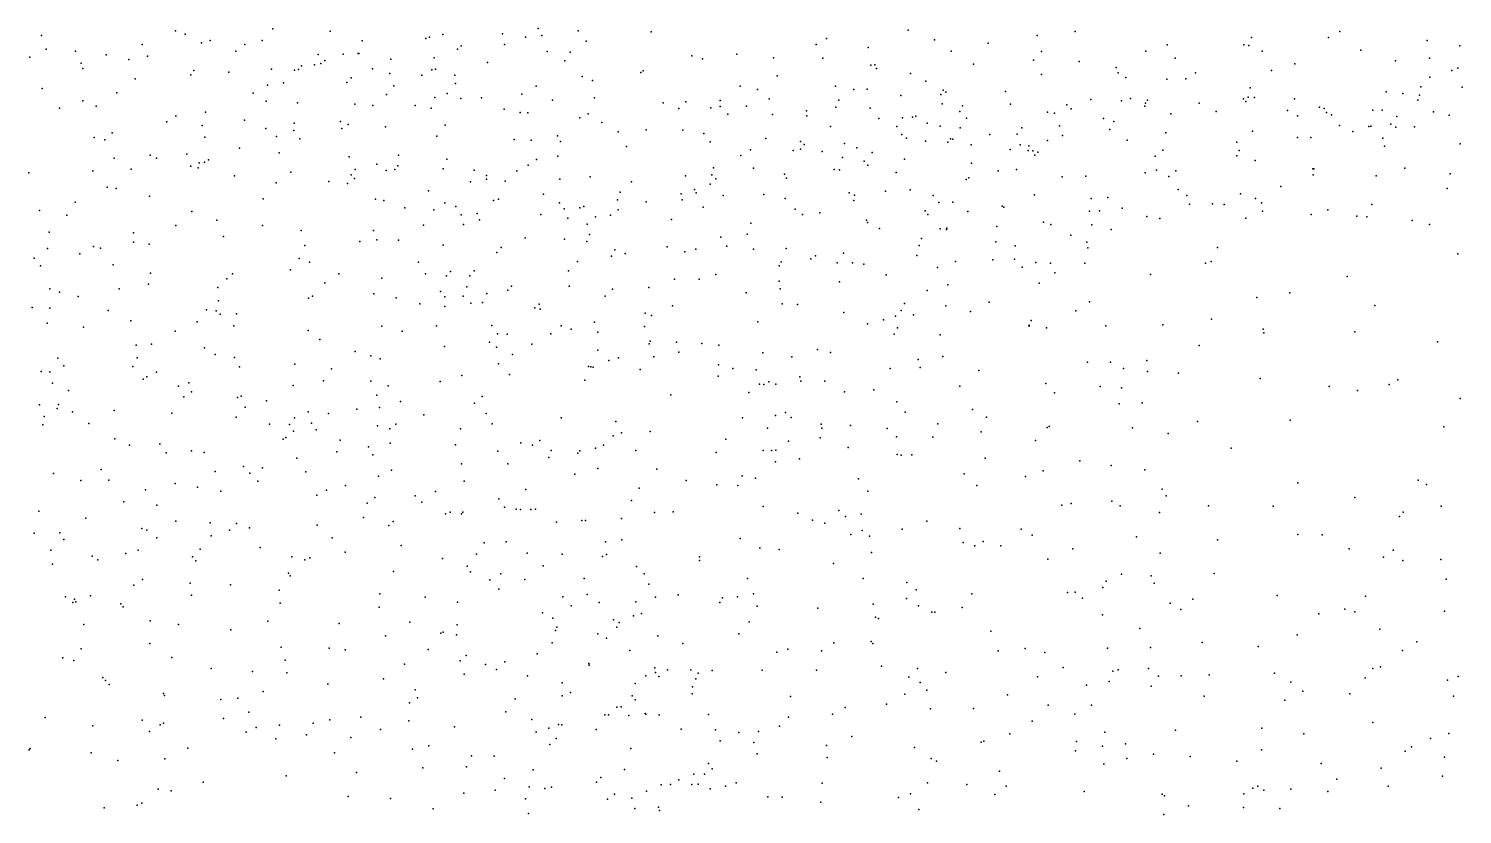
# Model space of a CAD drawing. Header units: metres. Extents: x -25 to 25, y -27.8 to 27.8.
# Drawn here: x -12.578 to -9.487, y 11.889 to 13.584 of the extents above; entities that cross this region are included whole.
import ezdxf

# ---------------------------------------------------------------- set-up
doc = ezdxf.new("R2010")
doc.units = ezdxf.units.M

msp = doc.modelspace()

# ---------------------------------------------------------------- linework, layer by layer
for p in [(-12.2615, 13.579, -6.2295), (-12.2407, 13.5718, -7.8863), (-12.0519, 13.5832, 15.4682), (-11.9278, 13.5785, 15.3034), (-11.5566, 13.5728, 10.8333), (-11.4797, 13.5839, 14.953), (-11.3931, 13.579, 10.791), (-11.2357, 13.5772, 10.9342), (-10.6815, 13.5809, 12.6112), (-10.3216, 13.578, 13.0701), (-9.7507, 13.5778, 4.4444), (-12.5502, 13.5692, -6.1342), (-12.3334, 13.5499, 2.8046), (-12.2055, 13.553, -11.3994), (-12.1871, 13.5585, -11.0044), (-12.1124, 13.5499, 3.0398), (-12.0747, 13.5586, -11.1245), (-11.8592, 13.558, -10.3479), (-11.7215, 13.563, -10.4745), (-11.714, 13.5654, 10.8897), (-11.6854, 13.5711, 3.8217), (-11.6456, 13.5472, -9.8535), (-11.5519, 13.5494, 4.0271), (-11.5072, 13.5658, -10.0223), (-11.4716, 13.5693, -10.2679), (-11.376, 13.5567, 4.1462), (-10.8799, 13.5497, 2.5239), (-10.858, 13.5627, 7.7219), (-10.7679, 13.5434, 11.7666), (-10.6252, 13.5598, 1.8347), (-10.509, 13.5528, 1.6372), (-10.4038, 13.5691, -14.3997), (-10.1235, 13.5488, 1.4132), (-9.9578, 13.5491, 11.6675), (-9.9474, 13.5479, 13.1676), (-9.9411, 13.5647, 5.3647), (-9.7751, 13.5649, 10.794), (-9.5623, 13.5586, 4.91), (-9.4919, 13.5466, 11.6778), (-12.5755, 13.5222, -6.3092), (-12.5402, 13.5398, 15.8881), (-12.4771, 13.5357, 2.888), (-12.4114, 13.5272, -11.5347), (-12.3624, 13.5177, -5.7598), (-12.3222, 13.5249, -9.0532), (-12.1318, 13.5354, -9.0465), (-11.9539, 13.5279, -11.0108), (-11.9393, 13.5152, 2.9426), (-11.8999, 13.529, -7.8826), (-11.8678, 13.5301, -10.5184), (-11.8659, 13.5306, 10.9331), (-11.7975, 13.5184, -10.8659), (-11.7037, 13.5209, 3.2551), (-11.6535, 13.5396, -8.6663), (-11.5887, 13.511, -10.8355), (-11.4602, 13.5347, 10.652), (-11.4221, 13.5147, -10.7298), (-11.4106, 13.5329, -10.47), (-11.1485, 13.5253, 4.2374), (-11.125, 13.5185, 11.0604), (-11.0514, 13.5287, 10.8067), (-10.9721, 13.5209, 2.6842), (-10.8657, 13.5204, 2.3711), (-10.5887, 13.5355, 12.7873), (-10.4115, 13.5156, -14.6707), (-10.3939, 13.5349, 12.9007), (-10.3129, 13.513, -13.9858), (-10.1692, 13.5352, 13.03), (-10.1056, 13.52, 11.5742), (-9.9182, 13.5354, 4.4004), (-9.7058, 13.5378, 13.299), (-9.6306, 13.5142, 1.3877), (-9.5572, 13.5203, 10.7009), (-12.4647, 13.5092, -6.4321), (-12.4614, 13.4978, 3.1992), (-12.2282, 13.4844, -6.4662), (-12.2223, 13.4937, 3.3364), (-12.1469, 13.4899, 2.655), (-12.0545, 13.4965, -5.9677), (-12.005, 13.4947, 2.7477), (-11.9967, 13.4961, -10.6635), (-11.9899, 13.5035, -10.019), (-11.9615, 13.5056, -11.286), (-11.948, 13.5085, 3.3999), (-11.8367, 13.4973, -11.1271), (-11.7991, 13.4873, -9.776), (-11.7303, 13.4834, -7.9849), (-11.7089, 13.4952, 3.9692), (-11.7006, 13.4968, -8.8404), (-11.6593, 13.4839, 3.079), (-11.3849, 13.4808, -9.908), (-11.2581, 13.4896, -10.6756), (-11.2532, 13.4928, 14.9694), (-10.9642, 13.4823, 10.6766), (-10.7625, 13.5049, 6.9282), (-10.7536, 13.5059, 4.1638), (-10.7499, 13.4979, 1.9516), (-10.6766, 13.4875, 11.9321), (-10.5405, 13.5071, 6.2346), (-10.3942, 13.4847, 5.8637), (-10.2328, 13.4998, 11.326), (-10.2288, 13.4886, 8.3792), (-10.062, 13.4889, 5.4335), (-9.8981, 13.4937, 11.8534), (-9.8479, 13.5077, -15.0905), (-9.5568, 13.4796, 0.9063), (-9.5096, 13.4939, -15.3026), (-9.4964, 13.4988, 8.6174), (-12.549, 13.4546, -7.8824), (-12.3485, 13.476, 15.9027), (-12.063, 13.4622, 3.5415), (-12.0288, 13.4674, -10.4306), (-11.8922, 13.4675, 3.7719), (-11.8831, 13.4775, -9.0125), (-11.7907, 13.4608, 10.7359), (-11.6576, 13.4658, 15.1696), (-11.4839, 13.46, -9.7591), (-11.3627, 13.4718, -10.874), (-11.0438, 13.46, 11.1801), (-11.0067, 13.4528, 14.9322), (-10.8382, 13.4601, 2.0823), (-10.7987, 13.4524, 7.8141), (-10.7698, 13.4533, 14.8057), (-10.6436, 13.4704, 12.1355), (-10.6064, 13.4516, 4.1677), (-10.4716, 13.4487, 12.6981), (-10.212, 13.4784, 12.8364), (-10.1241, 13.4751, 14.7693), (-10.0826, 13.4757, 11.742), (-9.9445, 13.4563, 12.9978), (-9.5765, 13.4586, 4.7752), (-9.4867, 13.4576, 0.6331), (-12.4614, 13.4283, -10.7786), (-12.3882, 13.4452, 3.366), (-12.0942, 13.4447, -10.2194), (-12.0662, 13.4275, -9.8891), (-11.9985, 13.4236, -11.5611), (-11.875, 13.4208, -11.4678), (-11.8362, 13.4183, 2.6562), (-11.8068, 13.4422, 15.4064), (-11.7449, 13.4181, -11.3561), (-11.7024, 13.4357, 2.9184), (-11.6757, 13.4438, -11.1452), (-11.6464, 13.4335, -9.6718), (-11.6015, 13.4344, 10.5382), (-11.5148, 13.4427, 4.2192), (-11.4488, 13.4294, 2.9781), (-11.3583, 13.4347, 10.4377), (-11.2097, 13.4238, -10.0898), (-11.1611, 13.4262, 2.7897), (-11.0873, 13.4289, -10.5474), (-10.9814, 13.4327, 2.2571), (-10.831, 13.4297, 10.8244), (-10.6973, 13.44, 8.0043), (-10.6114, 13.4419, 6.4942), (-10.6086, 13.4221, 1.4935), (-10.6007, 13.4467, 12.5806), (-10.5648, 13.4178, 14.7842), (-10.4611, 13.4208, 1.3047), (-10.3392, 13.4196, 11.1585), (-10.2875, 13.4309, 11.5076), (-10.2213, 13.4286, 12.687), (-10.2023, 13.4332, -13.7733), (-10.1696, 13.4232, 4.3429), (-10.1653, 13.4299, -15.042), (-10.054, 13.4229, 12.6929), (-9.9584, 13.4322, 10.6776), (-9.9536, 13.4265, 12.8374), (-9.9482, 13.4363, 5.2382), (-9.9351, 13.4354, 12.0502), (-9.8486, 13.4327, 8.561), (-9.6511, 13.4473, 12.0908), (-9.615, 13.444, -13.496), (-9.5828, 13.43, 12.2299), (-9.5793, 13.4405, 14.6114), (-12.5119, 13.4127, 10.9996), (-12.4324, 13.4166, -7.7884), (-12.2606, 13.3961, -11.7308), (-12.1972, 13.4037, 15.9042), (-12.1129, 13.3867, 3.7767), (-11.7101, 13.4122, 2.7539), (-11.5527, 13.4101, -8.6842), (-11.5185, 13.403, -11.2327), (-11.5019, 13.4023, -8.4987), (-11.39, 13.3914, 15.1014), (-11.3716, 13.4003, -11.1575), (-11.1763, 13.4115, 4.3884), (-11.1069, 13.4131, 2.4492), (-11.0872, 13.4163, 10.3765), (-11.0708, 13.3992, -10.3531), (-11.0306, 13.417, -10.7984), (-10.9742, 13.399, 11.3375), (-10.901, 13.407, 4.359), (-10.9, 13.3961, 10.3655), (-10.8373, 13.4145, 7.2532), (-10.7637, 13.4127, 1.7025), (-10.745, 13.39, 1.0207), (-10.6938, 13.3918, 6.7483), (-10.6723, 13.3928, 10.6273), (-10.6653, 13.3949, 1.2532), (-10.5704, 13.4049, 0.8917), (-10.5559, 13.3911, 12.3409), (-10.3814, 13.4039, 1.0594), (-10.3661, 13.4014, 11.3453), (-10.3301, 13.4113, 1.2128), (-10.2608, 13.3902, 12.52), (-10.1712, 13.4169, 1.2121), (-10.115, 13.4004, 12.1437), (-10.0178, 13.4049, 12.3157), (-9.8634, 13.4071, 12.4205), (-9.8424, 13.3959, 12.6234), (-9.7945, 13.4143, 1.2714), (-9.7847, 13.4117, 10.5534), (-9.7797, 13.4034, 13.062), (-9.7687, 13.398, 4.9522), (-9.6795, 13.4084, 12.4137), (-9.6598, 13.4078, 1.145), (-9.6279, 13.3948, 10.4241), (-9.5492, 13.4045, 13.3301), (-9.5148, 13.3974, 12.4631), (-12.3978, 13.3589, -10.6478), (-12.2804, 13.3833, 3.6175), (-12.2041, 13.3748, -10.3859), (-12.0666, 13.3689, -11.7086), (-12.0066, 13.364, -9.7002), (-12.0057, 13.3802, -5.7558), (-11.9058, 13.384, -5.908), (-11.9029, 13.3689, 2.4861), (-11.8889, 13.3772, -7.7455), (-11.8089, 13.3724, 15.6002), (-11.6801, 13.3757, 4.1874), (-11.342, 13.3812, 2.7836), (-11.307, 13.3613, 2.4945), (-11.2466, 13.3657, 2.1392), (-11.1678, 13.365, -11.1625), (-11.1226, 13.3578, 1.9428), (-10.8488, 13.3728, 0.8857), (-10.7058, 13.3726, 10.9501), (-10.695, 13.3554, 11.7753), (-10.6406, 13.38, -14.3435), (-10.6128, 13.3733, 10.7938), (-10.5692, 13.3701, 6.1701), (-10.5055, 13.3559, 11.0479), (-10.4466, 13.3567, 4.3228), (-10.4364, 13.37, 0.747), (-10.3556, 13.3744, 14.8012), (-10.2465, 13.3666, 12.3153), (-10.2382, 13.3837, 11.977), (-10.1257, 13.359, 0.9706), (-9.939, 13.3626, -13.5721), (-9.7516, 13.3752, 8.6989), (-9.7226, 13.3621, 4.7637), (-9.6886, 13.3732, 10.14), (-9.684, 13.3737, 12.6594), (-9.6408, 13.3781, -15.5355), (-9.63, 13.3716, 0.6198), (-9.5895, 13.3722, 8.7774), (-12.4369, 13.3495, -5.5153), (-12.4141, 13.3444, -9.2538), (-12.1986, 13.3497, -10.1405), (-12.1235, 13.3259, -7.6546), (-12.044, 13.3513, 3.9523), (-11.9935, 13.3465, 10.7597), (-11.6981, 13.3518, 2.5304), (-11.531, 13.3446, 15.2353), (-11.4944, 13.3435, -8.177), (-11.438, 13.3529, 10.3063), (-11.4316, 13.3402, 4.4138), (-11.2894, 13.3297, -9.7276), (-11.1085, 13.3397, 10.2362), (-10.9888, 13.3468, 1.7698), (-10.9139, 13.3405, 1.6314), (-10.9061, 13.3338, 1.2638), (-10.8192, 13.3364, 10.2461), (-10.7926, 13.3271, 11.611), (-10.6853, 13.3476, -14.0457), (-10.644, 13.3409, 0.6304), (-10.5961, 13.3389, 4.3765), (-10.5905, 13.346, 10.4228), (-10.5852, 13.3456, 8.1375), (-10.5457, 13.3331, -14.8211), (-10.4402, 13.333, 11.6934), (-10.4216, 13.331, 12.2832), (-10.3809, 13.3427, -14.9954), (-10.3487, 13.3537, 11.8393), (-10.2093, 13.3435, 0.8167), (-9.9733, 13.3388, -15.3697), (-9.8423, 13.349, 10.1631), (-9.8133, 13.3493, 1.0021), (-9.6584, 13.3474, 9.9641), (-9.6546, 13.3308, 12.8904), (-9.4914, 13.3358, 9.9141), (-12.3935, 13.3049, 16.0528), (-12.3161, 13.311, 3.7551), (-12.3028, 13.3049, -11.8546), (-12.2372, 13.3134, -6.666), (-12.2105, 13.2942, 3.8928), (-12.1993, 13.2959, 2.2917), (-12.1903, 13.3009, 10.8517), (-12.0378, 13.3158, -6.5688), (-11.8873, 13.3072, -11.7532), (-11.7806, 13.3108, -9.0499), (-11.6765, 13.3021, 15.5478), (-11.4829, 13.3019, -11.5397), (-11.4371, 13.3086, 2.2403), (-11.0423, 13.3101, -13.5732), (-11.0215, 13.3223, -10.1457), (-10.9299, 13.3212, 4.5454), (-10.9141, 13.3239, 1.4338), (-10.867, 13.3193, 11.2432), (-10.8232, 13.3062, -13.878), (-10.7763, 13.298, 14.9369), (-10.7595, 13.317, -10.885), (-10.6898, 13.3024, 11.1433), (-10.545, 13.2935, 11.9298), (-10.4617, 13.323, 11.5245), (-10.4232, 13.3211, 12.0456), (-10.4128, 13.3203, 8.2796), (-10.4087, 13.3107, 10.6452), (-10.4024, 13.3173, 5.8054), (-10.1494, 13.3089, 8.4352), (-10.1322, 13.3217, 4.4851), (-9.9726, 13.3098, 10.0634), (-9.9677, 13.3213, 10.3614), (-9.9331, 13.2993, 0.8051), (-12.5782, 13.2728, 2.2126), (-12.44, 13.2773, -6.6962), (-12.3575, 13.2806, 10.8839), (-12.2286, 13.2874, -9.8862), (-12.2128, 13.2834, -5.4823), (-12.134, 13.2666, -11.8744), (-12.0126, 13.2745, 2.3034), (-11.8829, 13.2687, 15.8333), (-11.8745, 13.2803, 10.5531), (-11.8274, 13.2915, 4.2049), (-11.8073, 13.2777, 2.3391), (-11.7883, 13.2801, -6.2481), (-11.7819, 13.2884, -9.5124), (-11.6847, 13.2819, 4.3207), (-11.6174, 13.2786, -7.8899), (-11.5909, 13.2674, -11.6802), (-11.5256, 13.2775, -8.0138), (-11.5014, 13.2892, -9.5355), (-11.3673, 13.2644, 15.2162), (-11.1615, 13.2664, 1.6798), (-11.1049, 13.2686, 1.2139), (-11.1014, 13.2837, 1.0247), (-11.0151, 13.2831, -11.2288), (-10.9484, 13.2702, 15.0423), (-10.8411, 13.2799, 7.7438), (-10.8297, 13.2795, -11.096), (-10.7685, 13.2893, -10.4341), (-10.7077, 13.2736, -13.6096), (-10.4879, 13.2773, 0.5465), (-10.4478, 13.2804, -13.6544), (-10.3497, 13.2643, 4.4748), (-10.2985, 13.2654, 10.3677), (-10.1705, 13.2729, 10.498), (-10.1465, 13.2787, 5.4309), (-10.1197, 13.2651, 14.8191), (-10.1046, 13.2776, 10.2835), (-9.8089, 13.2816, 8.8706), (-9.8086, 13.2688, 9.7896), (-9.8069, 13.2817, 0.6114), (-9.6728, 13.2668, -13.3447), (-9.6106, 13.2829, 8.9771), (-9.5131, 13.2708, 14.576), (-12.4089, 13.242, -10.5067), (-12.3895, 13.2393, -5.3971), (-12.0443, 13.2512, 15.973), (-11.9306, 13.2544, -5.6485), (-11.8908, 13.2498, -7.6571), (-11.8753, 13.2608, -6.4846), (-11.7158, 13.2342, 15.7181), (-11.6257, 13.2534, 2.2338), (-11.5908, 13.2591, 10.2392), (-11.5509, 13.2549, 15.433), (-11.4329, 13.2593, 10.1472), (-11.2781, 13.2536, -13.5198), (-11.1423, 13.2368, 1.4045), (-11.109, 13.2484, 15.1358), (-11.0961, 13.2601, -13.8856), (-10.9437, 13.2612, 10.1071), (-10.7307, 13.2331, 11.3295), (-10.6771, 13.236, 10.0854), (-10.5566, 13.2589, 6.0591), (-10.5511, 13.2621, 11.3975), (-10.0994, 13.2372, 9.8624), (-9.878, 13.2438, 4.9377), (-9.5192, 13.2388, 9.7194), (-12.4783, 13.2096, -9.4975), (-12.3179, 13.2229, -10.0716), (-12.0728, 13.2167, 4.1298), (-11.83, 13.2165, 10.4016), (-11.8125, 13.2135, -11.8662), (-11.6811, 13.208, -9.4124), (-11.5762, 13.2135, 4.485), (-11.565, 13.2159, 2.0612), (-11.4677, 13.2268, -8.7042), (-11.4338, 13.208, -11.7072), (-11.3082, 13.2146, 1.7064), (-11.3028, 13.2309, -9.5897), (-11.247, 13.2104, -11.5344), (-11.1715, 13.2277, -9.7275), (-11.1692, 13.215, 10.0319), (-11.1387, 13.2299, -11.3937), (-11.0804, 13.2241, -9.857), (-10.9926, 13.2259, -13.3417), (-10.947, 13.2176, 0.5879), (-10.8086, 13.2295, 0.5149), (-10.7989, 13.2131, 7.1031), (-10.7971, 13.2248, 4.6785), (-10.6276, 13.2238, -10.9343), (-10.6157, 13.2087, 11.5298), (-10.5855, 13.21, -10.545), (-10.4789, 13.2009, 4.6148), (-10.4091, 13.2257, 10.0833), (-10.287, 13.2173, 9.9326), (-10.2512, 13.2197, 8.3586), (-10.0808, 13.2239, 5.2902), (-10.075, 13.2056, 0.5072), (-10.0257, 13.2063, 8.7787), (-10.0002, 13.205, 9.0931), (-9.9651, 13.2277, 5.1005), (-9.9329, 13.2178, 14.7989), (-9.9196, 13.2084, 9.6656), (-9.682, 13.2049, 9.6137), (-12.5548, 13.1914, 16.1265), (-12.4957, 13.1819, 2.1024), (-12.2266, 13.1897, -9.3668), (-12.1722, 13.1711, 16.1045), (-11.7669, 13.1977, 10.2544), (-11.7044, 13.1935, -6.133), (-11.6571, 13.2006, 10.0543), (-11.6453, 13.182, -8.9989), (-11.6114, 13.1852, 9.7529), (-11.6064, 13.1719, -11.873), (-11.4735, 13.1832, 1.7874), (-11.4232, 13.1951, -8.1212), (-11.4156, 13.1751, 1.1304), (-11.3899, 13.1974, -13.7957), (-11.3808, 13.2005, 9.9827), (-11.356, 13.1778, 0.9672), (-11.3236, 13.1817, 1.4814), (-11.3069, 13.1932, 1.2877), (-11.192, 13.1724, 9.8551), (-11.1235, 13.1987, 0.7041), (-10.9256, 13.1943, -10.0505), (-10.9096, 13.1828, -14.2672), (-10.8718, 13.1867, 7.4179), (-10.7717, 13.1708, 7.9924), (-10.6448, 13.1913, 4.7145), (-10.639, 13.1832, 8.1384), (-10.5533, 13.1898, 0.425), (-10.4751, 13.1987, 9.9006), (-10.2907, 13.1906, 0.4476), (-10.269, 13.191, 9.7192), (-10.2203, 13.1968, 4.5938), (-10.1671, 13.1791, 8.5248), (-10.1391, 13.1741, 9.2754), (-9.9535, 13.1755, 0.4092), (-9.9175, 13.1906, 9.2749), (-9.8126, 13.1834, 0.337), (-9.7765, 13.193, -15.7055), (-9.714, 13.1795, 9.3425), (-9.6923, 13.1782, 14.7042), (-9.5949, 13.1701, 0.1692), (-12.5339, 13.1449, -6.7609), (-12.352, 13.1433, -9.85), (-12.2608, 13.1594, -7.5884), (-12.0741, 13.1595, -9.4534), (-11.9907, 13.1487, -6.6804), (-11.8345, 13.1486, -9.2066), (-11.727, 13.16, -5.84), (-11.6404, 13.1614, -7.7905), (-11.3737, 13.162, -8.2849), (-11.3686, 13.1398, -8.515), (-11.0292, 13.1404, 9.6395), (-11.0209, 13.1644, 9.8553), (-10.7693, 13.1658, -11.2435), (-10.7433, 13.1532, 6.8875), (-10.6128, 13.1525, 9.6421), (-10.5989, 13.151, -10.3315), (-10.5983, 13.1533, -11.0802), (-10.4902, 13.1571, 8.2774), (-10.3902, 13.1664, 9.6142), (-10.3743, 13.1616, -15.215), (-10.2855, 13.1606, 9.4929), (-10.2437, 13.1505, 8.9824), (-9.5575, 13.1613, 9.3998), (-12.5378, 13.1096, -10.407), (-12.4383, 13.1141, -9.7059), (-12.4231, 13.1104, -7.6279), (-12.3525, 13.1234, 4.0973), (-12.3184, 13.1189, 10.6949), (-12.1579, 13.1358, -5.3834), (-11.9828, 13.1162, 9.9404), (-11.864, 13.1249, 9.6306), (-11.8271, 13.1287, 15.9471), (-11.7805, 13.1279, -6.4816), (-11.6844, 13.1167, 1.8521), (-11.5595, 13.1119, 15.6647), (-11.5078, 13.1325, 1.2827), (-11.4228, 13.13, 0.8228), (-11.3748, 13.1246, 9.4887), (-11.2012, 13.1135, -14.1484), (-11.1399, 13.1083, -9.6152), (-11.0855, 13.1342, 4.8306), (-11.0724, 13.1151, 9.4557), (-11.0153, 13.1086, -13.118), (-10.9451, 13.11, 15.1458), (-10.6577, 13.1165, 9.4407), (-10.6531, 13.1315, -13.3073), (-10.4926, 13.1241, 9.4151), (-10.4509, 13.1153, -10.8285), (-10.3307, 13.1387, 9.2608), (-10.2967, 13.1235, 5.5909), (-10.2945, 13.1114, 8.7951), (-10.0146, 13.112, 4.7428), (-12.5664, 13.0888, 3.8712), (-12.468, 13.0982, -10.0003), (-11.9949, 13.0879, 2.0226), (-11.9724, 13.08, 10.3161), (-11.7375, 13.0802, 9.4446), (-11.5689, 13.1011, 1.638), (-11.3945, 13.082, 4.8075), (-11.3216, 13.0929, -11.8679), (-11.3142, 13.1069, 15.3076), (-11.2921, 13.0986, 0.6535), (-11.1631, 13.1024, -11.6996), (-10.9553, 13.0809, -14.5486), (-10.8913, 13.0877, 4.8962), (-10.8815, 13.0938, 7.8718), (-10.8351, 13.0787, -14.8293), (-10.8211, 13.0999, 0.3833), (-10.8018, 13.0785, -11.392), (-10.6627, 13.0945, 0.3497), (-10.5796, 13.0814, 9.2665), (-10.4994, 13.0852, 14.9756), (-10.4524, 13.0868, 4.7998), (-10.4061, 13.0798, 8.9185), (-10.3749, 13.0779, 8.4355), (-10.3006, 13.0781, 8.6379), (-10.0408, 13.0783, 5.1178), (-10.0281, 13.082, 14.83), (-9.4965, 13.098, -15.8421), (-12.5524, 13.0724, -9.8359), (-12.3963, 13.0743, -5.2813), (-12.3156, 13.0567, -12.0668), (-12.1384, 13.0549, -6.8049), (-12.0134, 13.0636, 10.1655), (-11.9092, 13.0554, 9.4998), (-11.7227, 13.0551, -12.0739), (-11.6775, 13.0506, 1.1698), (-11.6688, 13.0599, -9.1737), (-11.6269, 13.0511, -13.4881), (-11.6174, 13.0613, -6.1893), (-11.4144, 13.0615, 9.3521), (-11.0967, 13.054, 15.2199), (-10.9602, 13.072, 9.3408), (-10.7773, 13.0763, 15.077), (-10.7294, 13.0533, 9.2371), (-10.6184, 13.0685, -11.2458), (-10.4362, 13.0692, 0.3208), (-10.3652, 13.0573, 5.7203), (-10.159, 13.0534, 5.3558), (-9.7352, 13.0494, 0.0618), (-12.5323, 13.023, 16.2456), (-12.5116, 13.0159, -12.0876), (-12.383, 13.0229, 4.2931), (-12.3201, 13.0325, 1.9979), (-12.1703, 13.0254, 16.2395), (-12.1507, 13.0446, 4.3669), (-11.9393, 13.0359, -7.5681), (-11.8169, 13.0456, -5.5634), (-11.6903, 13.0171, 0.9353), (-11.6332, 13.0272, -5.8586), (-11.5446, 13.02, 4.7917), (-11.5368, 13.0285, -8.94), (-11.4128, 13.0283, 15.5447), (-11.3193, 13.0217, -8.3433), (-11.2409, 13.0257, 4.9267), (-11.1855, 13.0434, 0.5296), (-11.1323, 13.0435, 9.29), (-10.9601, 13.0392, -9.7655), (-10.958, 13.023, 7.6083), (-10.83, 13.0378, 7.1451), (-10.641, 13.0195, 6.3946), (-10.5962, 13.0313, 6.1949), (-10.3991, 13.0352, -10.9656), (-12.4716, 13.0061, 1.9173), (-12.1689, 12.9971, 1.9702), (-11.9746, 13.0025, -6.7589), (-11.9663, 13.007, -5.4106), (-11.8342, 13.012, 1.7816), (-11.7856, 13.0033, -7.629), (-11.735, 12.9906, 9.3125), (-11.6805, 13.0057, 4.6884), (-11.6805, 12.9843, -5.7144), (-11.6415, 13.007, -13.8243), (-11.6248, 12.9921, -7.7361), (-11.5995, 12.9931, 15.8767), (-11.5901, 13.0129, 0.7855), (-11.4771, 12.9894, -12.1268), (-11.3353, 13.0067, -8.1696), (-11.1898, 12.9858, -9.4508), (-11.0311, 13.0142, 4.9805), (-10.9532, 12.9901, 7.447), (-10.9205, 12.9888, 9.1345), (-10.6899, 12.9913, 9.0541), (-10.6006, 12.9861, -15.2076), (-10.5068, 12.9938, 8.8063), (-10.2907, 12.9944, 0.2441), (-9.9296, 13.0038, 0.1057), (-9.8587, 13.0141, 14.7789), (-9.6754, 12.9865, 14.672), (-12.5705, 12.9828, 4.1882), (-12.5329, 12.981, 4.3787), (-12.4065, 12.976, 4.527), (-12.3581, 12.9534, -7.5694), (-12.195, 12.9771, 9.7859), (-12.1737, 12.9753, 4.5092), (-12.1651, 12.9683, 9.6242), (-12.1298, 12.9686, 10.247), (-11.4867, 12.982, -13.1401), (-11.4752, 12.9792, 15.7076), (-11.2491, 12.9703, 9.1581), (-11.235, 12.9651, -11.9897), (-10.8203, 12.972, 8.1108), (-10.7351, 12.9561, -9.9527), (-10.7091, 12.9636, 6.7325), (-10.697, 12.9762, -13.1126), (-10.6705, 12.9664, 8.2897), (-10.5475, 12.9736, 6.0448), (-10.4167, 12.9547, 4.9333), (-10.32, 12.9754, -10.5225), (-10.0273, 12.9573, 4.9953), (-12.538, 12.9489, 4.6632), (-12.4598, 12.9403, -6.8788), (-12.2625, 12.9317, -12.1469), (-12.2147, 12.9516, 10.4055), (-12.1358, 12.9432, -5.2903), (-11.9754, 12.9329, 16.2437), (-11.8168, 12.9419, 1.1513), (-11.7725, 12.9315, 16.1081), (-11.699, 12.943, -6.5479), (-11.5792, 12.9435, -9.0666), (-11.5669, 12.9254, 0.6223), (-11.5461, 12.9252, -6.0651), (-11.4523, 12.9254, -12.387), (-11.4296, 12.943, -8.8143), (-11.4086, 12.936, -14.1621), (-11.3584, 12.9506, 0.5468), (-11.3508, 12.9293, -12.8092), (-11.2506, 12.9413, -12.6413), (-11.0061, 12.9519, -14.7552), (-10.7694, 12.9474, 6.9206), (-10.7121, 12.9252, 5.0262), (-10.7049, 12.9384, -11.4531), (-10.6128, 12.9235, 15.1067), (-10.421, 12.9445, -10.2655), (-10.4208, 12.9421, 5.835), (-10.3833, 12.9388, -15.425), (-10.2557, 12.9426, 14.995), (-10.1324, 12.9453, 5.2318), (-9.9164, 12.9354, -15.8193), (-9.9146, 12.9281, -13.2811), (-9.7183, 12.9303, -0.06), (-12.3465, 12.9016, 16.3796), (-12.3134, 12.9037, 9.8737), (-12.1992, 12.8954, 4.7173), (-11.95, 12.9135, 4.6202), (-11.6813, 12.8981, 4.8007), (-11.5842, 12.9074, -12.7826), (-11.5692, 12.8972, -6.3597), (-11.4934, 12.9031, -9.2093), (-11.2404, 12.9044, -12.3569), (-11.2379, 12.9097, -12.1457), (-11.1815, 12.9075, -12.7775), (-11.1263, 12.905, 5.0426), (-11.0897, 12.901, 8.9956), (-10.8775, 12.8919, -15.0571), (-10.054, 12.9006, 0.0797), (-9.5403, 12.9086, -13.0956), (-12.5152, 12.8733, -7.6472), (-12.3445, 12.8737, 9.7141), (-12.176, 12.8814, -6.901), (-12.1342, 12.875, 9.3569), (-11.8739, 12.8875, -12.2348), (-11.8404, 12.8784, 0.872), (-11.8199, 12.8717, -6.7378), (-11.5652, 12.8609, 15.9712), (-11.5352, 12.881, 4.9245), (-11.3508, 12.8906, 9.041), (-11.327, 12.8682, -9.2689), (-11.3063, 12.8742, -8.4643), (-11.2298, 12.876, -14.409), (-11.1759, 12.8858, 0.396), (-10.9954, 12.885, 0.3342), (-10.9325, 12.8763, 8.9088), (-10.8494, 12.8856, -9.7461), (-10.66, 12.8705, 8.6071), (-10.607, 12.8769, 6.3435), (-10.295, 12.8645, -10.391), (-10.2453, 12.8646, -10.8137), (-10.1668, 12.8679, -15.6846), (-12.5512, 12.8447, 5.2505), (-12.5329, 12.8435, 5.6995), (-12.5026, 12.8569, 4.9791), (-12.3538, 12.8553, 10.0211), (-12.3236, 12.8332, 10.309), (-12.3026, 12.843, 5.6296), (-12.1233, 12.8548, 1.7622), (-12.004, 12.8606, 9.2411), (-11.9252, 12.8503, 1.0705), (-11.644, 12.8358, -12.9645), (-11.541, 12.8382, -5.92), (-11.371, 12.8554, -12.9688), (-11.3657, 12.8544, 5.0173), (-11.3609, 12.8541, -8.7011), (-11.2594, 12.8489, 15.4102), (-11.0912, 12.8344, -12.346), (-11.0904, 12.8591, -9.4194), (-11.0598, 12.8506, -11.9424), (-11.0098, 12.8483, 7.525), (-10.9151, 12.8327, 7.175), (-10.7205, 12.8511, 8.396), (-10.6556, 12.8531, 6.5607), (-10.5294, 12.8464, 5.0481), (-10.2174, 12.851, 5.427), (-10.1659, 12.8444, 4.9622), (-10.0989, 12.8407, 14.9719), (-12.5266, 12.8192, 1.6924), (-12.4921, 12.8037, 10.3004), (-12.3313, 12.8282, 9.5126), (-12.2551, 12.8131, 5.2367), (-12.2328, 12.8203, 16.4524), (-12.227, 12.8006, -5.2255), (-12.0075, 12.8141, 1.5411), (-11.9427, 12.8245, 1.2953), (-11.8406, 12.8239, -12.3877), (-11.803, 12.8135, -12.8175), (-11.691, 12.8232, -6.6571), (-11.3791, 12.8261, -7.9965), (-11.025, 12.799, 7.7358), (-11.0022, 12.8169, 15.2475), (-10.9932, 12.8163, -12.5147), (-10.9823, 12.8223, 7.3262), (-10.9668, 12.8169, -12.686), (-10.9131, 12.8239, 8.1139), (-10.8615, 12.8235, 0.2616), (-10.8187, 12.8003, 8.719), (-10.7554, 12.8047, 6.8422), (-10.5703, 12.8127, 6.2066), (-10.3846, 12.8189, -13.1828), (-10.2673, 12.812, -11.0403), (-10.2215, 12.8094, -10.5373), (-9.9229, 12.8292, 14.8436), (-9.7741, 12.8124, 14.7168), (-9.7126, 12.8033, -0.1655), (-9.6445, 12.8162, 14.6004), (-9.6256, 12.8266, -15.9556), (-12.5546, 12.7728, 5.947), (-12.5136, 12.7731, 10.1365), (-12.2435, 12.7896, -7.536), (-12.1278, 12.7884, 5.6479), (-12.1202, 12.7916, 5.3625), (-12.0656, 12.7815, -5.2867), (-11.8272, 12.7937, 0.6902), (-11.7761, 12.7799, -7.5918), (-11.6171, 12.7761, 16.1332), (-11.6003, 12.7906, 9.0171), (-11.1932, 12.7942, 8.883), (-10.7062, 12.7789, -12.9624), (-10.3664, 12.7983, -10.1962), (-10.227, 12.7744, 0.0921), (-10.1774, 12.7766, -13.2344), (-9.491, 12.7861, 14.4309), (-12.5446, 12.7471, 9.747), (-12.5166, 12.7645, 9.9739), (-12.4838, 12.7572, -12.2254), (-12.3937, 12.7606, 5.9629), (-12.2695, 12.7545, 1.6747), (-12.1309, 12.7458, 1.6048), (-12.1113, 12.7675, 5.0421), (-12.0048, 12.7443, 16.4476), (-11.9754, 12.7573, 9.1087), (-11.9316, 12.7537, -12.7404), (-11.8703, 12.7634, 4.862), (-11.8216, 12.7666, -13.481), (-11.7263, 12.7512, 16.2616), (-11.5914, 12.7541, -13.1227), (-11.4301, 12.7445, -8.9249), (-11.0386, 12.7445, -12.9991), (-10.968, 12.7494, 8.7144), (-10.9464, 12.7558, -9.4802), (-10.9338, 12.7454, -11.8795), (-10.6884, 12.757, -15.351), (-10.543, 12.7628, -9.9815), (-10.513, 12.7462, 15.2503), (-9.8578, 12.7395, -0.1314), (-12.5477, 12.7295, 16.4849), (-12.4487, 12.7326, -7.5994), (-12.0588, 12.7306, -12.3775), (-12.0155, 12.7298, 1.1574), (-12.0072, 12.7158, -6.9694), (-11.9683, 12.7329, 5.6859), (-11.9583, 12.7185, 5.2336), (-11.8263, 12.7273, -6.8583), (-11.7995, 12.7211, 9.0042), (-11.7868, 12.7305, -13.0934), (-11.6473, 12.7209, -5.6396), (-11.5785, 12.7315, 5.0187), (-11.312, 12.7368, -9.1897), (-11.2996, 12.7118, -8.5072), (-11.2379, 12.715, 5.1166), (-10.985, 12.7224, 5.1343), (-10.8693, 12.7311, 8.3768), (-10.868, 12.7221, -12.6035), (-10.8063, 12.7283, 5.1341), (-10.7271, 12.7213, 0.2109), (-10.618, 12.7313, 5.1206), (-10.5241, 12.7144, -11.4475), (-10.3823, 12.7238, -15.5845), (-10.3775, 12.7261, 5.7946), (-10.1976, 12.7226, -10.904), (-10.1208, 12.7106, 15.1354), (-10.058, 12.7365, -0.0156), (-9.5266, 12.725, -0.2692), (-12.3922, 12.6991, 9.2627), (-12.3607, 12.6859, 6.1423), (-12.2956, 12.6886, 16.5719), (-12.0297, 12.6984, -12.5481), (-12.0238, 12.7018, 0.9842), (-11.9066, 12.6961, 5.0202), (-11.8456, 12.682, 5.4141), (-11.7988, 12.6896, -5.4682), (-11.6576, 12.6861, 0.4597), (-11.517, 12.6905, -6.5375), (-11.4914, 12.6857, -5.9654), (-11.476, 12.6955, 0.3896), (-11.3558, 12.6792, -8.7412), (-11.3385, 12.6854, 15.7335), (-11.3179, 12.7059, -8.1076), (-11.0751, 12.6987, 15.3143), (-10.9398, 12.6943, -15.1929), (-10.8712, 12.7012, -12.8536), (-10.8111, 12.6806, 6.9178), (-10.7066, 12.7033, 15.2898), (-10.6285, 12.7025, 6.5888), (-10.4073, 12.6956, 5.0896), (-9.9853, 12.6791, 15.0331), (-12.2819, 12.6689, -12.3506), (-12.2273, 12.673, -7.0713), (-12.1996, 12.6699, 9.0959), (-12.0003, 12.6572, 0.7986), (-11.9138, 12.671, 0.6536), (-11.8358, 12.6647, 16.4171), (-11.645, 12.6454, 8.8744), (-11.5663, 12.6729, -13.0198), (-11.5448, 12.6454, 16.1729), (-11.4563, 12.6592, -6.3804), (-11.4512, 12.6741, -6.1944), (-11.3941, 12.6685, 8.7952), (-11.3894, 12.6735, 15.9006), (-11.2688, 12.6738, 15.52), (-11.0959, 12.6697, 8.681), (-10.9946, 12.6741, 8.0253), (-10.9763, 12.6738, 8.1986), (-10.9675, 12.6499, 0.2472), (-10.9667, 12.6746, -12.0415), (-10.9158, 12.6561, -12.3047), (-10.7052, 12.6652, -9.7203), (-10.6967, 12.6641, 6.7646), (-10.6738, 12.6647, -11.5847), (-10.5156, 12.6573, 0.1574), (-10.3117, 12.6521, 5.6465), (-12.5246, 12.6242, -7.125), (-12.4217, 12.633, -5.2031), (-12.1758, 12.6286, -12.5437), (-12.1147, 12.6395, -12.8649), (-12.1016, 12.6251, 16.5911), (-12.0737, 12.6366, -7.3876), (-11.9808, 12.6282, -13.1011), (-11.8239, 12.6186, -13.2075), (-11.7958, 12.6318, 5.2364), (-11.4003, 12.6228, -7.8817), (-11.3506, 12.6355, -14.4845), (-11.2235, 12.634, -14.8241), (-11.0395, 12.6196, -13.1433), (-11.0106, 12.6145, 8.3419), (-10.561, 12.6238, 6.3944), (-10.4287, 12.618, 5.9883), (-10.3909, 12.63, 15.3844), (-10.2438, 12.6414, 5.085), (-10.1716, 12.6324, 15.3053), (-12.4659, 12.6095, 6.3385), (-12.4053, 12.6101, 1.5373), (-12.326, 12.5889, -7.2152), (-12.2621, 12.6028, -7.4011), (-12.2142, 12.595, 6.2174), (-12.1638, 12.5862, -5.2473), (-12.0837, 12.6078, -7.1663), (-11.9361, 12.5887, -7.0867), (-11.8947, 12.5989, -7.4117), (-11.7012, 12.5858, 5.606), (-11.6394, 12.6079, 16.3187), (-11.5063, 12.5899, -7.7341), (-11.2619, 12.5931, -13.2673), (-11.1604, 12.6095, -12.8012), (-11.0943, 12.6002, 5.151), (-11.0487, 12.5986, 7.6115), (-10.7887, 12.6126, -12.7636), (-10.7687, 12.5865, -12.5377), (-10.5339, 12.5988, 5.1357), (-10.134, 12.591, -0.009), (-9.8412, 12.6044, 14.8763), (-9.5818, 12.6099, -13.1321), (-9.5643, 12.6005, -9.7362), (-12.3727, 12.563, -12.5857), (-12.3021, 12.5561, -12.8548), (-11.9565, 12.578, 8.9032), (-11.8485, 12.5601, 5.9526), (-11.8321, 12.5726, -13.8108), (-11.7447, 12.576, 5.7843), (-11.7305, 12.5627, -13.1513), (-11.564, 12.5699, -5.725), (-11.5521, 12.5519, 8.7371), (-11.2786, 12.5661, -8.3659), (-10.994, 12.5533, 7.2172), (-10.3501, 12.5563, -10.1267), (-10.3304, 12.5599, -11.3048), (-10.2428, 12.5649, -10.2749), (-10.2242, 12.5545, 5.4914), (-10.1256, 12.5765, -10.6332), (-10.0342, 12.5544, 15.2735), (-9.8947, 12.5538, -13.1935), (-9.7185, 12.5727, 14.6703), (-9.5321, 12.5541, -10.1471), (-12.5564, 12.5434, 6.5874), (-12.4552, 12.528, -12.8386), (-12.2607, 12.5213, 6.4307), (-11.8563, 12.5294, 0.4879), (-11.7923, 12.5206, 8.8061), (-11.6793, 12.5375, 0.3717), (-11.6694, 12.5408, -5.5801), (-11.6448, 12.5376, -7.5529), (-11.6418, 12.5413, 5.4174), (-11.5268, 12.5472, -6.7314), (-11.5174, 12.5467, 5.1388), (-11.4951, 12.5471, -14.2826), (-11.4852, 12.5473, -5.8974), (-11.3853, 12.5228, -6.4158), (-11.3774, 12.5229, -6.2551), (-11.2998, 12.5274, -8.057), (-11.2288, 12.5405, -9.0881), (-11.1882, 12.5416, 15.4654), (-10.9198, 12.5388, -15.351), (-10.8877, 12.524, -9.3733), (-10.8312, 12.5449, -11.8161), (-10.817, 12.5314, -12.3132), (-10.783, 12.537, 0.2154), (-10.6416, 12.5218, -9.7452), (-10.1396, 12.54, -10.935), (-9.6222, 12.5317, -9.8897), (-9.6143, 12.5413, -16.1604), (-12.5662, 12.4961, 16.6328), (-12.5108, 12.4966, -7.4894), (-12.3345, 12.5057, 1.4272), (-12.3236, 12.5019, 16.6892), (-12.1871, 12.5183, -1.0784), (-12.1844, 12.4902, 1.0975), (-12.1449, 12.5021, -0.8639), (-12.1301, 12.5164, -13.1177), (-12.1019, 12.5074, 8.8954), (-11.9564, 12.5132, 6.1318), (-11.8013, 12.5125, -7.2047), (-11.44, 12.5193, -6.6047), (-10.8612, 12.517, -13.0231), (-10.8052, 12.4927, 6.8903), (-10.7806, 12.5014, -9.4999), (-10.6943, 12.5047, 15.4588), (-10.57, 12.5058, -11.5394), (-10.4378, 12.5044, -11.4313), (-10.4145, 12.4917, 5.1236), (-9.8413, 12.493, 15.0137), (-9.789, 12.492, -16.0047), (-12.5305, 12.4592, 0.5912), (-12.5024, 12.4821, 1.3204), (-12.342, 12.4594, -13.09), (-12.3019, 12.4854, 8.9596), (-12.2086, 12.4614, 0.8765), (-12.0789, 12.4651, 0.6757), (-11.9235, 12.4859, -1.155), (-11.7748, 12.4693, 16.5059), (-11.5959, 12.4748, -6.9308), (-11.5482, 12.477, 5.2981), (-11.334, 12.4769, -12.8353), (-11.2993, 12.4817, -8.5764), (-11.0436, 12.4839, 7.4635), (-11.0014, 12.4639, -13.1922), (-10.9602, 12.4608, 5.1597), (-10.7652, 12.4892, -15.4996), (-10.563, 12.4754, 6.5391), (-10.5381, 12.4681, 15.5329), (-10.5202, 12.4778, -9.9136), (-10.4821, 12.4685, 6.3291), (-10.3264, 12.4619, 5.8135), (-10.1894, 12.4878, -10.4117), (-10.0143, 12.4817, -15.8967), (-9.7306, 12.4618, -0.2704), (-9.6356, 12.459, -10.0448), (-12.5265, 12.4287, 6.8821), (-12.4414, 12.4462, -5.2446), (-12.4292, 12.4382, 0.9377), (-12.3684, 12.4516, -1.2516), (-12.2248, 12.445, -5.2742), (-12.2177, 12.4362, 6.6054), (-12.0108, 12.4449, -5.359), (-11.983, 12.4385, -13.2962), (-11.972, 12.4423, -1.3273), (-11.8955, 12.4545, -0.8313), (-11.6861, 12.4412, -13.3914), (-11.6123, 12.4507, 16.3876), (-11.5033, 12.4523, 5.4484), (-11.4277, 12.4501, -7.71), (-11.3411, 12.4457, 15.991), (-11.332, 12.45, -14.7202), (-11.1318, 12.4365, 5.157), (-11.1313, 12.4449, 7.9052), (-10.8429, 12.43, 15.4584), (-10.7611, 12.4542, -12.9118), (-10.3802, 12.4396, 6.0078), (-10.1385, 12.4523, 5.1453), (-9.6567, 12.4443, -16.3927), (-9.6149, 12.4365, -9.6443), (-9.533, 12.4388, -10.2888), (-12.0178, 12.4097, 8.793), (-12.0144, 12.4035, -0.688), (-11.7912, 12.4131, -0.9371), (-11.6324, 12.4249, -14.0902), (-11.6258, 12.4127, -7.35), (-11.5597, 12.4077, -7.491), (-11.4689, 12.4255, 8.581), (-11.38, 12.3983, 5.2931), (-11.2676, 12.4242, 15.7872), (-11.2507, 12.4082, 8.4114), (-11.0278, 12.3979, 7.3274), (-10.7786, 12.3978, -11.7988), (-10.2218, 12.4075, 5.6194), (-10.1577, 12.4034, 5.4112), (-10.0219, 12.4085, -0.123), (-12.3513, 12.3837, 6.8766), (-12.3331, 12.3957, -0.7257), (-12.2296, 12.3876, 8.8547), (-12.1432, 12.3845, 16.7186), (-12.0384, 12.373, 6.454), (-11.5836, 12.395, -5.699), (-11.564, 12.3747, -7.0576), (-11.5081, 12.3958, -13.4241), (-11.2411, 12.386, -13.3668), (-10.6849, 12.3892, -12.7272), (-10.6643, 12.3733, -11.6446), (-10.338, 12.368, -10.1386), (-10.3216, 12.3685, -11.3146), (-10.2618, 12.3786, 0.0567), (-10.255, 12.3919, -15.8169), (-10.1512, 12.388, -10.988), (-9.5216, 12.3965, 14.46), (-12.4989, 12.3583, -0.8294), (-12.4827, 12.3463, -13.1736), (-12.4792, 12.3533, 16.7182), (-12.4766, 12.3478, -1.3457), (-12.4449, 12.3603, 8.9199), (-12.3798, 12.3432, 0.4731), (-12.3744, 12.3365, -1.4772), (-12.2272, 12.3618, 6.7678), (-12.036, 12.3451, 0.5003), (-11.8225, 12.3364, 16.5988), (-11.8207, 12.3649, 8.6769), (-11.7229, 12.3577, -1.2118), (-11.6537, 12.3472, 0.2558), (-11.4261, 12.3586, -6.8191), (-11.4086, 12.3393, -14.5564), (-11.3737, 12.3632, -6.0626), (-11.3482, 12.3463, -6.6723), (-11.2687, 12.3479, -8.4104), (-11.2263, 12.3575, -8.9571), (-11.1774, 12.3627, 15.6008), (-11.088, 12.346, -13.2973), (-11.0817, 12.3566, 7.6061), (-11.0497, 12.3587, -15.3558), (-11.0151, 12.365, -9.1438), (-11.007, 12.3386, -12.7922), (-10.7573, 12.3426, -12.2397), (-10.6856, 12.3549, -12.4627), (-10.6597, 12.3392, -12.9084), (-10.5652, 12.3352, 0.1981), (-10.5445, 12.3652, 5.14), (-10.3057, 12.3559, 5.0997), (-10.117, 12.3445, -10.8298), (-10.068, 12.3536, -13.1628), (-9.8863, 12.3611, 15.3098), (-9.6958, 12.3596, 14.8058), (-12.316, 12.3065, -13.2707), (-12.0624, 12.3058, -13.3538), (-11.4703, 12.3237, 5.9031), (-11.4477, 12.3127, 8.4623), (-11.3174, 12.3085, -6.2233), (-11.274, 12.3177, 15.9245), (-11.2569, 12.3226, -7.9318), (-11.0242, 12.3044, 5.1591), (-10.8765, 12.3338, 6.9985), (-10.7518, 12.3144, -9.4407), (-10.7458, 12.3119, 6.8548), (-10.6306, 12.3252, 15.6257), (-10.6242, 12.325, 6.7277), (-10.2623, 12.3193, 15.6216), (-10.0939, 12.331, 15.5356), (-9.7963, 12.3221, 15.1476), (-9.7401, 12.3319, -16.2104), (-9.7183, 12.326, -10.0808), (-9.5249, 12.3275, -0.3559), (-12.4595, 12.2985, -0.6424), (-12.2554, 12.2986, -1.5726), (-12.1422, 12.287, -0.4793), (-11.9084, 12.3007, 6.3707), (-11.8085, 12.2746, -1.482), (-11.7562, 12.3039, -5.5245), (-11.6896, 12.2799, 16.5189), (-11.6845, 12.2822, -13.9277), (-11.6556, 12.2766, -13.4574), (-11.6545, 12.2977, 8.5665), (-11.4425, 12.2861, 0.1568), (-11.4391, 12.2927, -12.9179), (-11.3512, 12.2789, 16.1523), (-11.31, 12.2927, 8.2353), (-11.3048, 12.3034, -8.7319), (-11.2216, 12.2746, -8.2615), (-11.0465, 12.2788, 7.4689), (-10.5035, 12.2846, 6.6156), (-10.182, 12.2901, -10.4548), (-9.8426, 12.2766, -0.2472), (-9.6648, 12.2887, -9.637), (-12.4652, 12.2462, 0.2385), (-12.317, 12.2577, 0.3558), (-12.0335, 12.25, 8.7047), (-11.93, 12.2479, -13.4268), (-11.8956, 12.2444, -5.4272), (-11.7166, 12.2445, -13.2745), (-11.4491, 12.259, -7.0685), (-11.3324, 12.2691, -14.8883), (-11.2817, 12.2426, 8.059), (-11.1676, 12.2578, 7.7818), (-10.941, 12.2457, 7.1556), (-10.8417, 12.2594, -15.6048), (-10.7612, 12.2623, -12.9995), (-10.7582, 12.2575, 5.1403), (-10.4294, 12.2473, 0.163), (-10.2521, 12.2477, -11.1793), (-10.1594, 12.2492, -0.0489), (-10.0477, 12.2597, 5.1989), (-9.9273, 12.2513, -15.9678), (-9.6155, 12.2428, 14.7418), (-9.5851, 12.2613, -10.4572), (-12.5043, 12.2272, 7.0866), (-12.4807, 12.2212, -13.3039), (-12.2693, 12.2276, -5.3477), (-12.025, 12.222, 6.679), (-11.7678, 12.2134, -0.4457), (-11.6479, 12.2204, 0.0787), (-11.6345, 12.2319, -5.6368), (-11.593, 12.2123, -0.7027), (-11.5511, 12.2182, -0.8628), (-11.482, 12.2354, 16.3334), (-11.3705, 12.2149, 5.9554), (-10.9648, 12.2392, 0.2265), (-10.8684, 12.2418, -9.2648), (-10.4876, 12.2419, -9.9489), (-10.3871, 12.2383, 6.3729), (-12.4184, 12.1846, -0.4502), (-12.185, 12.204, 8.7269), (-12.0952, 12.1971, 6.846), (-12.0217, 12.1948, -1.6967), (-11.8131, 12.1813, 16.6219), (-11.639, 12.1914, -1.4094), (-11.5696, 12.2019, -14.0855), (-11.5026, 12.188, -1.0625), (-11.3695, 12.2108, -7.4626), (-11.2472, 12.1881, 5.8126), (-11.228, 12.2053, 5.648), (-11.2262, 12.1949, -8.426), (-11.2193, 12.1866, -7.7492), (-11.2009, 12.2011, -8.8742), (-11.1506, 12.2011, 15.6265), (-11.1394, 12.1817, 0.1408), (-11.1348, 12.1935, -13.3448), (-11.1044, 12.1996, 7.6303), (-10.9965, 12.2006, -13.2538), (-10.8793, 12.2, 15.5948), (-10.7392, 12.209, -11.8016), (-10.6802, 12.1853, -11.6564), (-10.6619, 12.2035, -12.7681), (-10.6002, 12.1955, -15.776), (-10.4027, 12.1857, -10.0962), (-10.3474, 12.2057, -13.093), (-10.24, 12.1979, -10.3193), (-10.2291, 12.2007, 5.0207), (-10.1634, 12.2036, -10.8726), (-10.1418, 12.187, 5.66), (-10.0928, 12.1882, 15.599), (-10.0327, 12.1904, 5.0434), (-9.8918, 12.1941, -13.1043), (-9.696, 12.1835, -16.784), (-9.6799, 12.2036, -0.3248), (-9.6631, 12.2073, 14.9178), (-9.4957, 12.1868, 14.5692), (-12.4127, 12.1777, -1.6976), (-12.4044, 12.1696, 8.796), (-12.2874, 12.1496, 16.7788), (-12.0722, 12.154, 16.7417), (-11.9332, 12.1703, 0.131), (-11.7449, 12.158, -13.6113), (-11.4277, 12.1727, 8.2534), (-11.4095, 12.1522, -14.6793), (-11.2703, 12.1718, -6.4914), (-11.1464, 12.1641, -8.0135), (-10.656, 12.1733, -12.4389), (-10.6414, 12.1572, 15.7004), (-10.2969, 12.1676, 6.1143), (-10.2486, 12.1759, 5.9647), (-10.1579, 12.1659, -10.6661), (-9.8563, 12.1747, -10.1064), (-9.8307, 12.1551, -9.8987), (-9.5189, 12.1785, -10.6081), (-12.2851, 12.1458, -1.8024), (-12.1636, 12.1368, 0.1935), (-12.1272, 12.1396, -1.8411), (-11.757, 12.13, -5.5206), (-11.7396, 12.1406, -0.1179), (-11.5294, 12.1381, -5.7438), (-11.4275, 12.1451, 6.1121), (-11.3099, 12.1206, -13.4386), (-11.3004, 12.1212, -6.9094), (-11.2771, 12.1447, 15.9932), (-11.2703, 12.1366, -7.5543), (-11.1473, 12.1489, -8.1868), (-10.9355, 12.1433, -12.8617), (-10.8178, 12.1195, 0.2309), (-10.7287, 12.1271, -9.4266), (-10.6888, 12.1482, 6.8644), (-10.4677, 12.1472, 6.6886), (-10.3796, 12.1251, 5.053), (-10.2867, 12.1247, 0.0241), (-10.0433, 12.1445, 5.4274), (-9.8698, 12.1354, -16.2312), (-9.7295, 12.149, -9.6692), (-9.5055, 12.1442, -9.3553), (-12.5428, 12.0983, -0.0351), (-12.3332, 12.0925, 0.0479), (-12.1584, 12.0962, -2.0146), (-12.1034, 12.1099, -0.0317), (-11.9291, 12.0932, -1.8908), (-11.8621, 12.099, 6.5491), (-11.7582, 12.0911, 6.4138), (-11.5496, 12.1104, 8.382), (-11.4934, 12.0942, -0.324), (-11.3361, 12.1037, 7.9483), (-11.3277, 12.1038, -7.2145), (-11.2839, 12.1024, -6.2005), (-11.2488, 12.1065, 0.0387), (-11.2472, 12.105, 5.9589), (-11.2183, 12.104, 15.8548), (-11.1122, 12.1046, -15.4245), (-10.9394, 12.0988, -9.1138), (-10.8446, 12.1052, 7.0705), (-10.6337, 12.1166, -9.6706), (-10.5405, 12.1174, -9.8471), (-10.4146, 12.09, -11.3049), (-10.3221, 12.1054, 6.4295), (-12.4402, 12.0801, -0.2275), (-12.3174, 12.0679, -2.0774), (-12.2947, 12.0824, -0.124), (-12.2873, 12.0859, 8.7136), (-12.1094, 12.0663, -2.3761), (-12.0875, 12.0767, -5.3791), (-12.0373, 12.0815, -2.2243), (-11.9793, 12.0605, 8.6086), (-11.9647, 12.0856, -2.0794), (-11.8194, 12.0723, -13.4795), (-11.6602, 12.0779, -13.3948), (-11.4841, 12.0665, 16.3417), (-11.4563, 12.0748, -0.5894), (-11.4356, 12.0831, -0.7509), (-11.4286, 12.0821, -5.8493), (-11.3547, 12.0723, -15.0154), (-11.1711, 12.0732, -12.9139), (-11.0971, 12.0714, 5.4622), (-11.0469, 12.066, -8.9699), (-11.0043, 12.0681, 15.6137), (-10.9594, 12.0792, 7.3092), (-10.8035, 12.0573, -13.1003), (-10.4626, 12.0629, 0.16), (-10.2578, 12.0667, -11.0402), (-10.1054, 12.0708, -13.1134), (-9.9189, 12.0752, 5.1408), (-9.8284, 12.0628, 15.3751), (-9.6799, 12.0873, 15.0809), (-9.5157, 12.0639, 14.6804), (-12.5771, 12.0281, 8.7988), (-12.5747, 12.0314, -1.9289), (-12.235, 12.0318, -5.3689), (-12.0454, 12.0518, 6.9039), (-11.8836, 12.055, -2.4584), (-11.7507, 12.0302, -2.096), (-11.7154, 12.0367, -1.6983), (-11.4542, 12.0401, -14.207), (-11.4409, 12.0528, -1.2249), (-11.2796, 12.031, -0.1806), (-11.0873, 12.0475, 5.6402), (-11.0146, 12.0441, 0.1228), (-10.858, 12.0375, -15.7143), (-10.6682, 12.0338, -11.699), (-10.524, 12.0449, 5.0407), (-10.5182, 12.0474, 15.7567), (-10.3207, 12.0266, 6.6873), (-10.319, 12.0466, -10.2193), (-10.2626, 12.0361, 4.9517), (-10.213, 12.0414, -10.8084), (-9.9197, 12.0285, -9.879), (-9.596, 12.0351, 14.8795), (-9.5555, 12.0528, -10.7412), (-12.4432, 12.0217, 16.7698), (-12.3856, 12.0051, -2.2485), (-12.2844, 12.0088, -2.3823), (-11.9189, 12.0219, -5.3972), (-11.6234, 12.0153, -5.5629), (-11.5742, 12.0145, -13.4815), (-11.1123, 11.9987, -7.7023), (-11.0073, 12.0195, 5.2679), (-10.8561, 12.0116, 15.6956), (-10.6322, 12.0097, -12.6993), (-10.6205, 12.0037, -13.0837), (-10.2598, 11.9978, 6.5305), (-10.21, 12.0094, 6.2067), (-10.1528, 12.0189, 15.6751), (-10.0736, 12.0143, 5.8057), (-9.9731, 12.0039, -0.2697), (-9.7914, 11.9988, -10.6629), (-9.6096, 12.0255, -0.3595), (-9.5252, 12.0126, -12.932), (-12.0227, 11.972, -13.5025), (-11.8714, 11.9797, 16.6703), (-11.7285, 11.9899, -2.5671), (-11.6344, 11.9919, -2.3749), (-11.5524, 11.9668, 6.3502), (-11.4901, 11.985, -13.2005), (-11.3443, 11.9686, -0.6819), (-11.2935, 11.986, 7.7985), (-11.1441, 11.976, 15.6927), (-11.121, 11.9757, -0.0148), (-11.1041, 11.9874, -8.2669), (-10.4848, 11.9821, -15.9996), (-9.7573, 11.9648, 4.8526), (-9.662, 11.9891, -16.956), (-9.5295, 11.9717, -9.3465), (-12.2987, 11.9434, 16.7962), (-12.2708, 11.94, 8.6547), (-12.202, 11.9585, -13.5124), (-11.6395, 11.935, -1.8738), (-11.5725, 11.9416, 16.4127), (-11.499, 11.9485, -5.6609), (-11.465, 11.9448, 8.0342), (-11.4508, 11.9478, -14.5281), (-11.3538, 11.9585, -1.133), (-11.2458, 11.9395, 6.1602), (-11.2145, 11.9528, -7.2194), (-11.194, 11.9533, -6.9242), (-11.1761, 11.964, -6.6834), (-11.1482, 11.9533, -8.7376), (-11.1348, 11.9547, -8.4265), (-11.1084, 11.9445, 7.5706), (-11.0755, 11.9499, 5.8937), (-11.0527, 11.9569, -7.9818), (-10.8672, 11.9566, -9.178), (-10.6767, 11.9333, 0.2128), (-10.6397, 11.9574, 6.9838), (-10.5554, 11.9533, -9.8011), (-10.4704, 11.9504, -9.9639), (-10.3018, 11.9385, -16.1159), (-9.958, 11.9336, 5.6558), (-9.9387, 11.9458, 4.7661), (-9.9274, 11.9498, -13.0513), (-9.9146, 11.9415, -16.6138), (-9.8564, 11.9435, 5.2533), (-9.7769, 11.9385, 5.0203), (-9.6465, 11.9498, -9.4566), (-12.4153, 11.9034, -2.4729), (-12.344, 11.909, -5.3782), (-12.3342, 11.9133, 7.2199), (-11.8889, 11.928, -2.7211), (-11.798, 11.9238, 6.6122), (-11.5065, 11.9225, -13.706), (-11.3297, 11.9222, -15.1936), (-11.3146, 11.933, -0.9128), (-11.2779, 11.9244, -0.42), (-11.2197, 11.9049, -15.3729), (-10.9841, 11.927, 5.407), (-10.9531, 11.9262, -9.0077), (-10.87, 11.9155, 7.2847), (-10.7027, 11.9259, -9.4661), (-10.4945, 11.9323, 6.9214), (-10.1342, 11.9326, -10.3551), (-10.129, 11.9293, -10.1647), (-10.0772, 11.9078, -9.9756), (-9.9585, 11.9039, 15.5696), (-11.7057, 11.9013, -2.6966), (-11.5007, 11.8908, -2.4361), (-11.2708, 11.902, 15.8466), (-11.218, 11.8974, -13.3971), (-10.659, 11.8997, -11.5347), (-10.1304, 11.8893, -16.264), (-9.8799, 11.9019, -9.673)]:
    msp.add_point(p)

doc.saveas('drawing.dxf')
